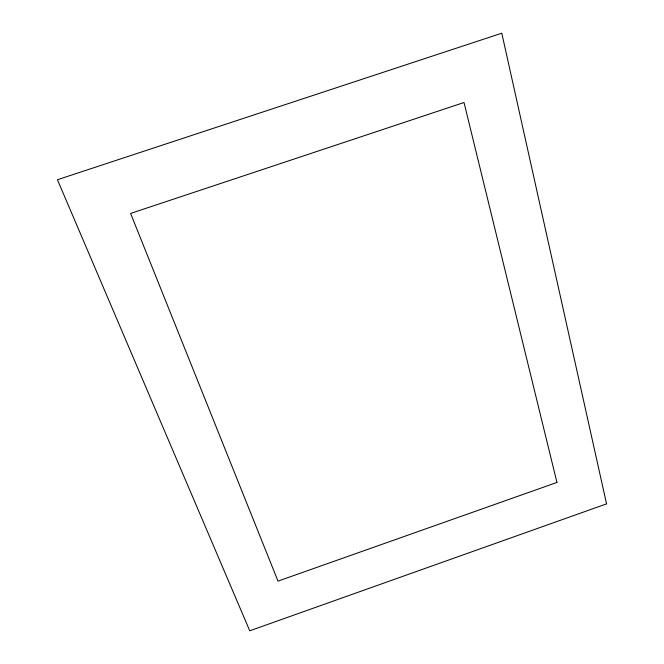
<?xml version="1.0" encoding="UTF-8"?>
<svg xmlns="http://www.w3.org/2000/svg" width="664" height="664" viewBox="0 0 664 664"><rect width="100%" height="100%" fill="white"/><g stroke="black" fill="none" stroke-linecap="round" stroke-linejoin="round"><path stroke-width="1" d="M606.564 503.86L249.755 630.8L57.436 179.728L501.785 33.2L606.564 503.86M556.955 482.438L278.008 581.124L130.609 213.426L464.02 102.513L556.955 482.438"/></g></svg>
